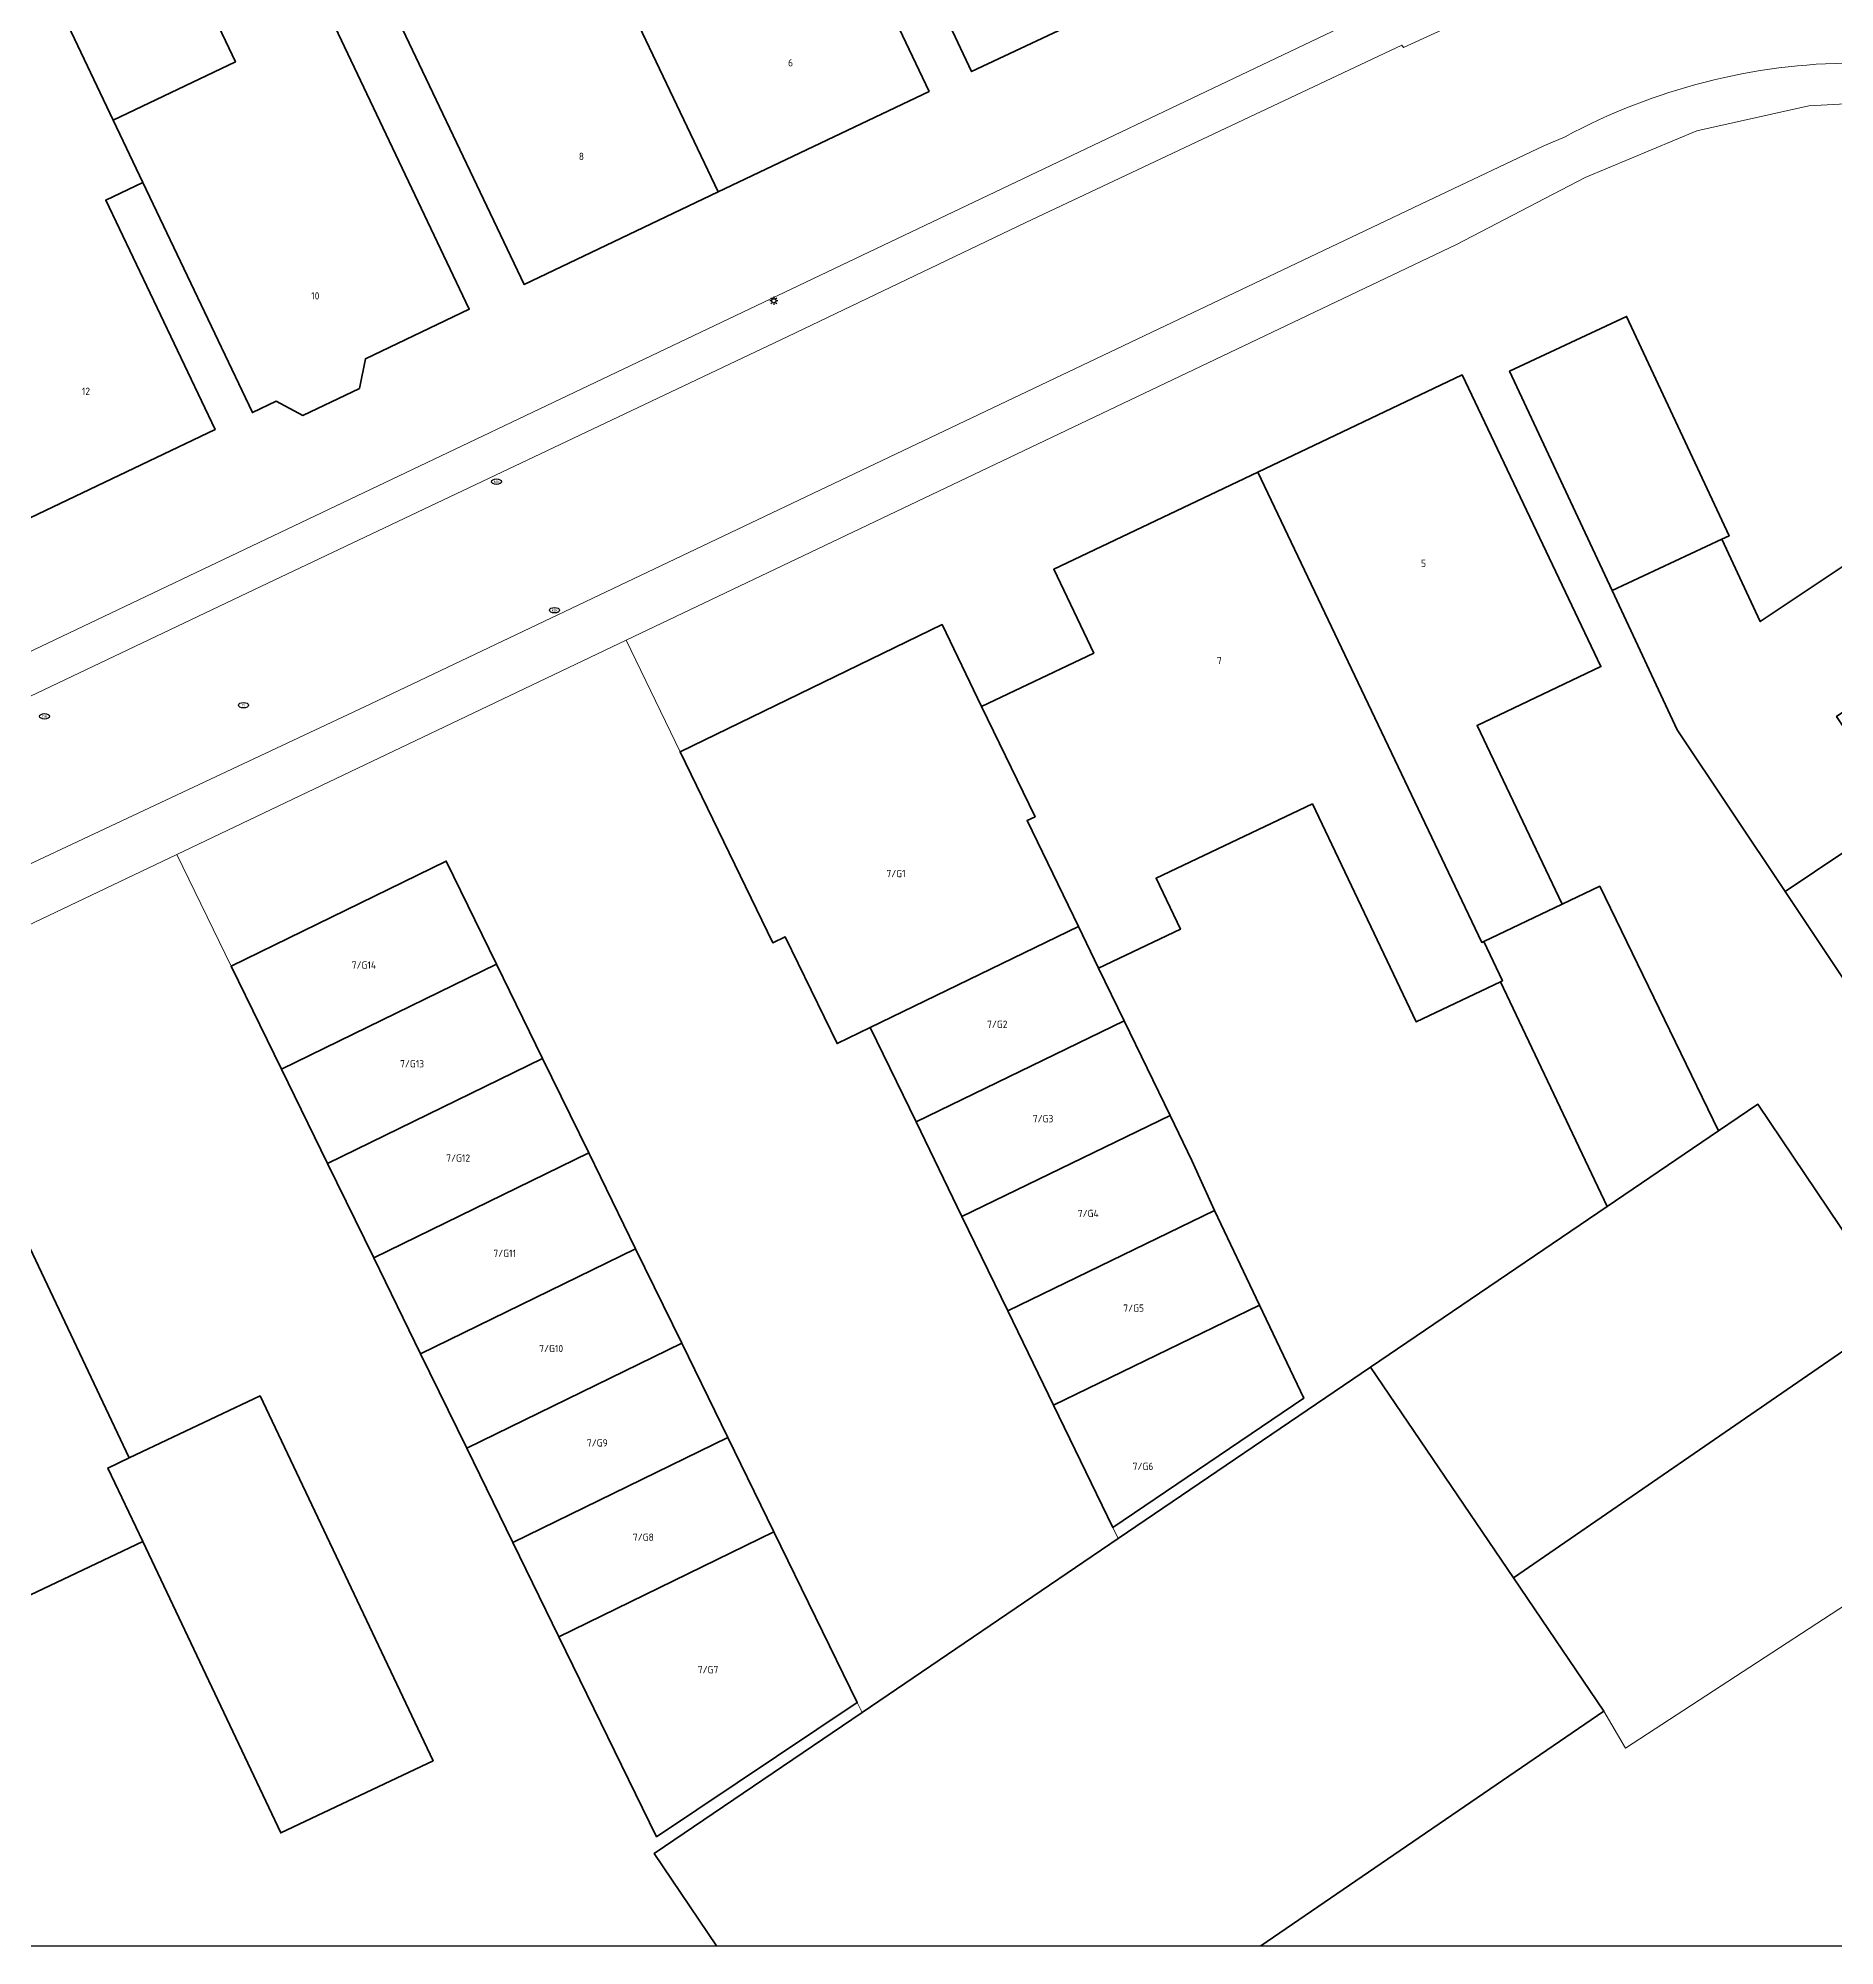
# Model space of a CAD drawing. Header units: metres. Extents: x 30438 to 30782, y 387448 to 387694.
# Drawn here: x 30585.7 to 30630.2, y 387447.67 to 387494.91 of the extents above; entities that cross this region are included whole.
import ezdxf
from ezdxf.enums import TextEntityAlignment as Align

# ---------------------------------------------------------------- set-up
doc = ezdxf.new("R2010")
doc.units = ezdxf.units.M
for name, color, linetype, lineweight in [('B-GV-IE-MEUBILAIR-S', 7, 'Continuous', 25), ('B-GV-OG-BEBOUWING-GV', 7, 'Continuous', 35), ('B-GV-OG-BEBOUWING-T18', 10, 'Continuous', 18), ('B-GV-OG-TERREIN_ERF-GV', 7, 'Continuous', 18), ('B-GV-VH-HALFVERHARDING_GRIND-GV', 252, 'Continuous', 18), ('B-GV-VH-OPENVERHARDING_BETONSTRAATSTEEN-GV', 90, 'Continuous', 18), ('B-GV-VH-OPENVERHARDING_STRAATBAKSTEEN-GV', 90, 'Continuous', 18), ('B-GV-VH-OPENVERHARDING_TEGEL-GV', 90, 'Continuous', 18)]:
    doc.layers.add(name, color=color, linetype=linetype, lineweight=lineweight)
doc.styles.add('NLCS-ISO', font='NLCS-ISO.ttf')
doc.styles.add('NLCS-ISO-M100-T18', font='NLCS-ISO.ttf', dxfattribs={"height": 0.18})

# ---------------------------------------------------------------- blocks, each defined once
blk = doc.blocks.new('SIE-MEUBILAIR_PAAL_LICHTMAST-SO')
for points in [[(-0.62, 0), (-1, 0)], [(-0.71, 0.71), (-0.44, 0.44)], [(0, 1), (0, 0.62)], [(0.44, 0.44), (0.71, 0.71)], [(1, 0), (0.62, 0)], [(-0.71, -0.71), (-0.44, -0.44)], [(0, -0.62), (0, -1)], [(0.44, -0.44), (0.71, -0.71)]]:
    blk.add_lwpolyline(points)
blk.add_circle((0, 0), 0.5)
blk = doc.blocks.new('SIE-MEUBILAIR_PUT_BRANDKRAAN-SO')
blk.add_ellipse((0, 0), major_axis=(1.25, 0), ratio=0.54)
at = {"style": 'NLCS-ISO'}
blk.add_text('bk', height=0.75, dxfattribs=at).set_placement((0.03, 0), align=Align.MIDDLE_CENTER)
blk = doc.blocks.new('SIE-MEUBILAIR_PUT_KOLK-SO')
blk.add_ellipse((0, 0), major_axis=(1.25, 0), ratio=0.54)
at = {"style": 'NLCS-ISO'}
blk.add_text('klk', height=0.75, dxfattribs=at).set_placement((0.03, 0), align=Align.MIDDLE_CENTER)
blk = doc.blocks.new('SIE-MEUBILAIR_PUT_RIOOLPUT-SO')
blk.add_ellipse((0, 0), major_axis=(1.25, 0), ratio=0.54)
at = {"style": 'NLCS-ISO'}
blk.add_text('ri', height=0.75, dxfattribs=at).set_placement((-0.04, 0.07), align=Align.MIDDLE_CENTER)

msp = doc.modelspace()

# ---------------------------------------------------------------- linework, layer by layer
msp.add_lwpolyline([(30510.96, 387447.669), (30710.96, 387447.669), (30710.96, 387647.669), (30510.96, 387647.669)], close=True)
msp.add_lwpolyline([(30510.96, 387447.669), (30710.96, 387447.669), (30710.96, 387647.669), (30510.96, 387647.669)], close=True)
at = {"layer": 'B-GV-OG-BEBOUWING-GV'}
for points in [[(30610.212, 387503.89), (30606.473, 387502.057), (30604.921, 387505.233), (30605.563, 387505.518), (30604.027, 387508.663), (30602.218, 387507.809), (30603.755, 387504.664), (30606.034, 387499.999), (30608.818, 387494.088), (30613.81, 387496.446)], [(30604.718, 387500), (30604.7, 387500.037), (30601.739, 387505.908), (30599.617, 387504.905), (30602.179, 387499.725), (30599.133, 387498.266), (30602.542, 387491.106), (30607.767, 387493.594)], [(30599.133, 387498.266), (30596.534, 387503.752), (30593.823, 387502.467), (30595.981, 387497.912), (30593.881, 387496.913), (30597.734, 387488.818), (30602.542, 387491.106)], [(30592.968, 387495.36), (30593.808, 387495.753), (30591.765, 387500.092), (30590.396, 387502.978), (30587.163, 387501.457), (30587.897, 387499.967), (30590.581, 387494.325), (30587.555, 387492.886), (30588.289, 387491.344), (30591.002, 387485.642), (30591.589, 387485.921), (30592.253, 387485.573), (30593.653, 387486.239), (30593.801, 387486.974), (30596.376, 387488.199)], [(30588.289, 387491.344), (30587.555, 387492.886), (30584.431, 387499.442), (30581.488, 387498.04), (30585.218, 387490.213), (30582.482, 387488.91), (30585.321, 387482.951), (30590.08, 387485.219), (30587.369, 387490.906)], [(30641.079, 387485.356), (30638.191, 387489.678), (30630.773, 387484.722), (30631.994, 387482.894), (30628.357, 387480.465), (30627.405, 387482.503), (30624.687, 387481.233), (30626.3, 387477.781), (30628.97, 387473.785), (30631.854, 387475.712), (30630.246, 387478.118)], [(30624.687, 387481.233), (30627.405, 387482.503), (30627.586, 387482.588), (30625.046, 387488.023), (30622.147, 387486.669)], [(30620.973, 387486.576), (30615.914, 387484.169), (30621.457, 387472.521), (30621.506, 387472.544), (30623.448, 387473.468), (30621.343, 387477.892), (30624.41, 387479.352)], [(30615.914, 387484.169), (30610.856, 387481.762), (30611.844, 387479.685), (30609.069, 387478.365), (30610.394, 387475.633), (30610.194, 387475.536), (30611.466, 387472.914), (30611.967, 387471.881), (30613.992, 387472.844), (30613.39, 387474.109), (30617.264, 387475.952), (30619.833, 387470.552), (30621.921, 387471.545), (30621.97, 387471.569), (30621.506, 387472.544), (30621.457, 387472.521)], [(30610.194, 387475.536), (30610.394, 387475.633), (30609.069, 387478.365), (30608.087, 387480.39), (30601.599, 387477.243), (30603.894, 387472.513), (30604.201, 387472.662), (30605.486, 387470.013), (30606.309, 387470.412), (30611.466, 387472.914)], [(30631.945, 387475.773), (30631.854, 387475.712), (30628.97, 387473.785), (30630.976, 387470.782), (30633.952, 387472.77)], [(30590.478, 387471.934), (30591.725, 387469.382), (30597.051, 387471.984), (30595.804, 387474.536)], [(30624.381, 387473.912), (30623.448, 387473.468), (30621.506, 387472.544), (30621.97, 387471.569), (30621.921, 387471.545), (30624.568, 387465.981), (30627.323, 387467.851)], [(30612.601, 387470.574), (30611.967, 387471.881), (30611.466, 387472.914), (30606.309, 387470.412), (30607.445, 387468.073)], [(30598.192, 387469.648), (30597.051, 387471.984), (30591.725, 387469.382), (30592.866, 387467.046)], [(30607.445, 387468.073), (30608.579, 387465.734), (30613.736, 387468.235), (30612.601, 387470.574)], [(30598.192, 387469.648), (30592.866, 387467.046), (30594.008, 387464.71), (30599.334, 387467.312)], [(30587.954, 387459.752), (30583.676, 387468.775), (30578.705, 387466.418), (30583.846, 387455.574), (30588.285, 387457.679), (30587.422, 387459.5)], [(30614.838, 387465.88), (30614.277, 387467.12), (30613.736, 387468.235), (30608.579, 387465.734), (30609.714, 387463.394)], [(30630.431, 387462.41), (30631.779, 387463.337), (30628.296, 387468.511), (30627.323, 387467.851), (30624.568, 387465.981), (30618.702, 387461.998), (30622.243, 387456.782)], [(30600.497, 387464.931), (30599.334, 387467.312), (30594.008, 387464.71), (30595.171, 387462.329)], [(30614.838, 387465.88), (30609.714, 387463.394), (30610.848, 387461.056), (30615.955, 387463.532)], [(30600.497, 387464.931), (30595.171, 387462.329), (30596.313, 387459.992), (30601.639, 387462.594)], [(30610.848, 387461.056), (30612.315, 387458.032), (30617.048, 387461.234), (30615.955, 387463.532)], [(30596.313, 387459.992), (30597.454, 387457.656), (30602.781, 387460.258), (30601.639, 387462.594)], [(30591.196, 387461.289), (30587.954, 387459.752), (30587.422, 387459.5), (30588.285, 387457.679), (30591.706, 387450.464), (30595.48, 387452.253)], [(30603.922, 387457.923), (30602.781, 387460.258), (30597.454, 387457.656), (30598.595, 387455.321)], [(30603.922, 387457.923), (30598.595, 387455.321), (30601.014, 387450.37), (30605.987, 387453.696)]]:
    msp.add_lwpolyline(points, close=True, dxfattribs=at)
msp.add_lwpolyline([(30615.981, 387447.669), (30624.485, 387453.477), (30622.243, 387456.782), (30618.702, 387461.998), (30612.449, 387457.754), (30606.108, 387453.449), (30600.957, 387449.952), (30602.501, 387447.669)], dxfattribs=at)
at = {"layer": 'B-GV-OG-TERREIN_ERF-GV'}
for points in [[(30593.823, 387502.467), (30596.534, 387503.752), (30599.133, 387498.266), (30602.179, 387499.725), (30599.617, 387504.905), (30601.739, 387505.908), (30604.7, 387500.037), (30604.718, 387500), (30607.767, 387493.594), (30602.542, 387491.106), (30597.734, 387488.818), (30593.881, 387496.913), (30595.981, 387497.912)], [(30630.773, 387484.722), (30638.191, 387489.678), (30641.079, 387485.356), (30645.213, 387488.118), (30648.322, 387483.465), (30640.982, 387478.559), (30639.479, 387480.808), (30631.945, 387475.773), (30633.952, 387472.77), (30630.976, 387470.782), (30628.97, 387473.785), (30626.3, 387477.781), (30624.687, 387481.233), (30622.147, 387486.669), (30625.046, 387488.023), (30627.586, 387482.588), (30627.405, 387482.503), (30628.357, 387480.465), (30631.994, 387482.894)], [(30617.264, 387475.952), (30613.39, 387474.109), (30613.992, 387472.844), (30611.967, 387471.881), (30612.601, 387470.574), (30613.736, 387468.235), (30614.277, 387467.12), (30614.838, 387465.88), (30615.955, 387463.532), (30617.048, 387461.234), (30612.315, 387458.032), (30612.449, 387457.754), (30618.702, 387461.998), (30624.568, 387465.981), (30621.921, 387471.545), (30619.833, 387470.552)], [(30582.892, 387452.623), (30580.301, 387458.088), (30577.241, 387456.638), (30573.724, 387464.056), (30574.413, 387464.383), (30574.563, 387465.118), (30575.782, 387465.696), (30576.446, 387465.347), (30578.705, 387466.418), (30583.676, 387468.775), (30587.954, 387459.752), (30591.196, 387461.289), (30595.48, 387452.253), (30591.706, 387450.464), (30588.285, 387457.679), (30583.846, 387455.574), (30584.813, 387453.534)]]:
    msp.add_lwpolyline(points, close=True, dxfattribs=at)
for points in [[(30584.431, 387499.442), (30587.555, 387492.886), (30590.581, 387494.325), (30587.897, 387499.967), (30587.163, 387501.457), (30590.396, 387502.978), (30591.765, 387500.092), (30593.808, 387495.753), (30592.968, 387495.36), (30596.376, 387488.199), (30593.801, 387486.974), (30593.653, 387486.239), (30592.253, 387485.573), (30591.589, 387485.921), (30591.002, 387485.642), (30588.289, 387491.344), (30587.369, 387490.906), (30590.08, 387485.219), (30585.321, 387482.951)], [(30613.81, 387496.446), (30608.818, 387494.088), (30606.034, 387499.999)], [(30518.168, 387447.669), (30620.699, 387496.495)], [(30632.29, 387493.39), (30629.558, 387493.236), (30626.787, 387492.621), (30624.016, 387491.466), (30620.828, 387489.803), (30600.26, 387480.002), (30601.599, 387477.243), (30608.087, 387480.39), (30609.069, 387478.365), (30611.844, 387479.685), (30610.856, 387481.762), (30615.914, 387484.169), (30620.973, 387486.576), (30624.41, 387479.352), (30621.343, 387477.892), (30623.448, 387473.468), (30624.381, 387473.912), (30627.323, 387467.851), (30628.296, 387468.511), (30631.779, 387463.337)], [(30688.246, 387447.669), (30685.753, 387452.82), (30669.157, 387470.492), (30660.863, 387478.322), (30637.913, 387462.56), (30638.432, 387461.327), (30633.383, 387458.011), (30625.017, 387452.562), (30624.485, 387453.477), (30615.981, 387447.669)], [(30602.501, 387447.669), (30600.957, 387449.952), (30606.108, 387453.449), (30605.987, 387453.696), (30601.014, 387450.37), (30598.595, 387455.321), (30597.454, 387457.656), (30596.313, 387459.992), (30595.171, 387462.329), (30594.008, 387464.71), (30592.866, 387467.046), (30591.725, 387469.382), (30590.478, 387471.934), (30589.128, 387474.698), (30532.406, 387447.669)]]:
    msp.add_lwpolyline(points, dxfattribs=at)
at = {"layer": 'B-GV-VH-HALFVERHARDING_GRIND-GV'}
msp.add_lwpolyline([(30607.445, 387468.073), (30606.309, 387470.412), (30605.486, 387470.013), (30604.201, 387472.662), (30603.894, 387472.513), (30601.599, 387477.243), (30600.26, 387480.002), (30594.329, 387477.176), (30589.128, 387474.698), (30590.478, 387471.934), (30595.804, 387474.536), (30597.051, 387471.984), (30598.192, 387469.648), (30599.334, 387467.312), (30600.497, 387464.931), (30601.639, 387462.594), (30602.781, 387460.258), (30603.922, 387457.923), (30605.987, 387453.696), (30606.108, 387453.449), (30612.449, 387457.754), (30612.315, 387458.032), (30610.848, 387461.056), (30609.714, 387463.394), (30608.579, 387465.734)], close=True, dxfattribs=at)
at = {"layer": 'B-GV-VH-OPENVERHARDING_BETONSTRAATSTEEN-GV'}
for points in [[(30621.428, 387495.557), (30621.378, 387495.532), (30621.166, 387495.435), (30619.52, 387494.683), (30619.479, 387494.742), (30610.162, 387490.353), (30604.27, 387487.527), (30591.056, 387481.258), (30559.629, 387466.305), (30540.373, 387457.157), (30520.478, 387447.669)], [(30582.151, 387472.896), (30593.782, 387478.352), (30620.275, 387490.962), (30622.998, 387492.246), (30623.524, 387492.473)]]:
    msp.add_lwpolyline(points, dxfattribs=at)
msp.add_lwpolyline([(30623.524, 387492.473, -0.123182), (30630.678, 387494.3)], format="xyb", dxfattribs=at)
at = {"layer": 'B-GV-VH-OPENVERHARDING_STRAATBAKSTEEN-GV'}
for points in [[(30520.478, 387447.669), (30540.373, 387457.157), (30559.629, 387466.305), (30591.056, 387481.258), (30604.27, 387487.527), (30610.162, 387490.353), (30619.479, 387494.742), (30619.52, 387494.683), (30621.166, 387495.435), (30620.699, 387496.495), (30518.168, 387447.669)], [(30589.128, 387474.698), (30594.329, 387477.176), (30600.26, 387480.002), (30620.828, 387489.803), (30624.016, 387491.466), (30626.787, 387492.621), (30629.558, 387493.236), (30632.29, 387493.39), (30635.176, 387493.352), (30638.178, 387493.159), (30641.218, 387492.813), (30643.604, 387492.313), (30646.337, 387491.428), (30648.068, 387490.619), (30648.895, 387490.033), (30650.96, 387487.372), (30652.276, 387488.673)], [(30623.524, 387492.473), (30622.998, 387492.246), (30620.275, 387490.962), (30593.782, 387478.352), (30582.151, 387472.896), (30558.517, 387461.636), (30538.107, 387451.948), (30529.173, 387447.669)], [(30532.406, 387447.669), (30589.128, 387474.698)]]:
    msp.add_lwpolyline(points, dxfattribs=at)
msp.add_lwpolyline([(30630.678, 387494.3, 0.123182), (30623.524, 387492.473)], format="xyb", dxfattribs=at)
at = {"layer": 'B-GV-VH-OPENVERHARDING_TEGEL-GV'}
msp.add_lwpolyline([(30633.383, 387458.011), (30630.431, 387462.41), (30622.243, 387456.782), (30624.485, 387453.477), (30625.017, 387452.562)], close=True, dxfattribs=at)

# ---------------------------------------------------------------- block references
at = {"layer": 'B-GV-IE-MEUBILAIR-S', "xscale": 0.1, "yscale": 0.1, "zscale": 0.1}
for name, p in [('SIE-MEUBILAIR_PAAL_LICHTMAST-SO', (30603.921, 387488.413)), ('SIE-MEUBILAIR_PUT_KOLK-SO', (30597.049, 387483.93)), ('SIE-MEUBILAIR_PUT_KOLK-SO', (30598.486, 387480.747)), ('SIE-MEUBILAIR_PUT_BRANDKRAAN-SO', (30585.856, 387478.12)), ('SIE-MEUBILAIR_PUT_RIOOLPUT-SO', (30590.783, 387478.395))]:
    msp.add_blockref(name, p, dxfattribs=at)

# ---------------------------------------------------------------- texts
at = {"layer": 'B-GV-OG-BEBOUWING-T18', "style": 'NLCS-ISO-M100-T18'}
for s, p in [('6', (30604.335, 387494.305)), ('8', (30599.153, 387491.987)), ('10', (30592.562, 387488.533)), ('12', (30586.88, 387486.169)), ('5', (30620.017, 387481.908)), ('7', (30614.958, 387479.501)), ('7/G1', (30606.947, 387474.225)), ('7/G14', (30593.765, 387471.959)), ('7/G2', (30609.455, 387470.493)), ('7/G13', (30594.959, 387469.515)), ('7/G3', (30610.59, 387468.154)), ('7/G12', (30596.1, 387467.179)), ('7/G4', (30611.709, 387465.807)), ('7/G11', (30597.253, 387464.821)), ('7/G5', (30612.834, 387463.463)), ('7/G10', (30598.405, 387462.462)), ('7/G9', (30599.547, 387460.125)), ('7/G6', (30613.066, 387459.544)), ('7/G8', (30600.688, 387457.79)), ('7/G7', (30602.291, 387454.509))]:
    msp.add_text(s, height=0.18, dxfattribs=at).set_placement(p, align=Align.MIDDLE)

doc.saveas('drawing.dxf')
